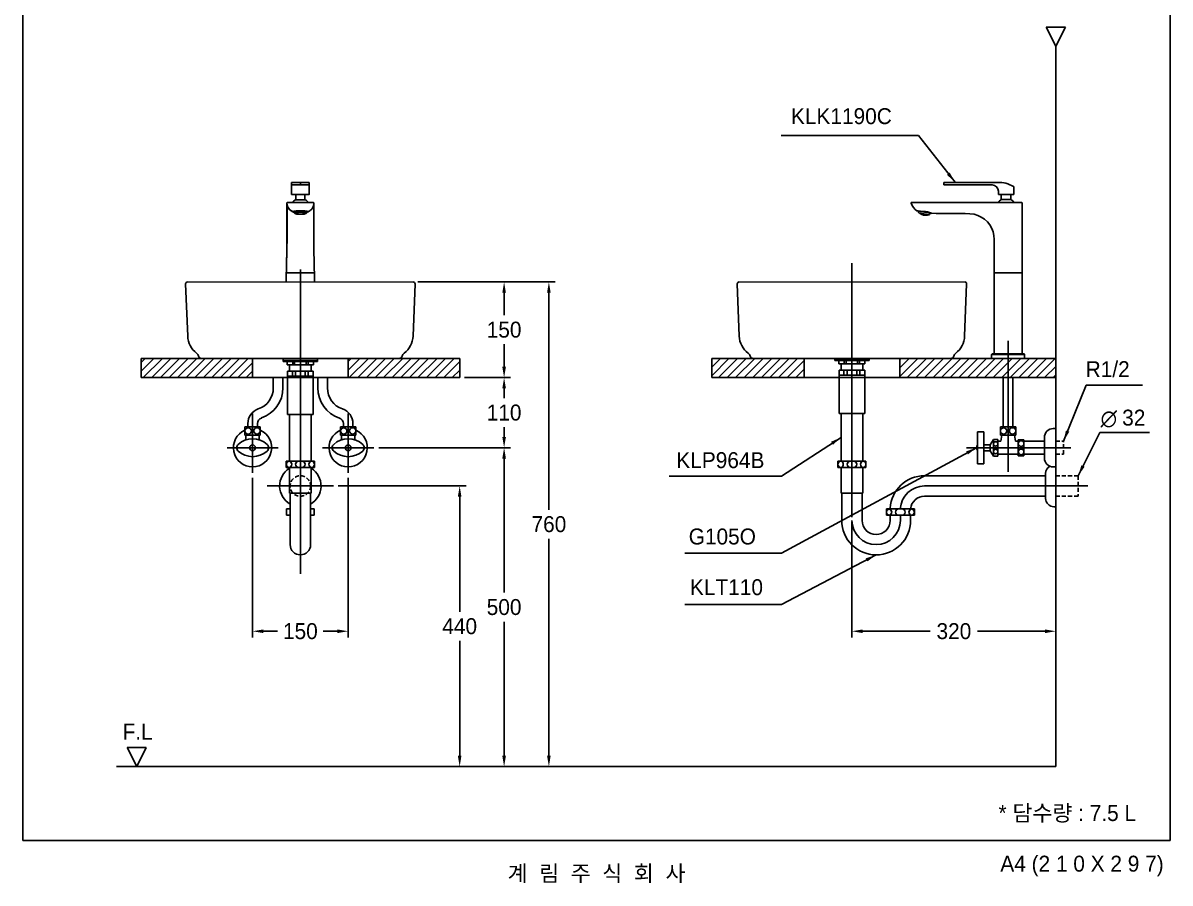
# Model space of a CAD drawing. Header units: millimetres. Extents: x 0 to 1800, y -67 to 2530.
# Drawn here: x 0 to 1800, y -67 to 1282 of the extents above; entities that cross this region are included whole.
import ezdxf
from ezdxf.enums import TextEntityAlignment as Align
from ezdxf.lldxf.tags import DXFTag

# ---------------------------------------------------------------- set-up
doc = ezdxf.new("R2010")
doc.units = ezdxf.units.MM
doc.linetypes.add('DASHED2', pattern=[9.525, 6.35, -3.175])
doc.layers.add('61', color=7, linetype='Continuous', true_color=0xffffff)
for name, color, linetype in [('TEXT', 7, 'Continuous'), ('내부선 및 부속', 4, 'Continuous'), ('도각라인', 7, 'Continuous'), ('외형선', 3, 'Continuous'), ('점선', 6, 'DASHED2'), ('중심선', 1, 'DASHED'), ('치수선', 7, 'Continuous')]:
    doc.layers.add(name, color=color, linetype=linetype)
doc.styles.add('140911', font='HBATANG.TTF', dxfattribs={"height": 23})
doc.styles.add('____', font='')
doc.styles.add('타이틀', font='H2GTRM.TTF', dxfattribs={"height": 25})
doc.styles.get('____').set_extended_font_data('굴림')
tags = doc.linetypes.add('DASHDOT', pattern=[70, 31, -13, 13, -13]).pattern_tags.tags
tags[10:11] = [DXFTag(74, 4), DXFTag(75, 0), DXFTag(340, '0'), DXFTag(46, 0.0), DXFTag(50, 0.0), DXFTag(44, 0.0), DXFTag(45, 0.0)]
tags[8:9] = [DXFTag(74, 4), DXFTag(75, 0), DXFTag(340, '0'), DXFTag(46, 0.0), DXFTag(50, 0.0), DXFTag(44, 0.0), DXFTag(45, 0.0)]
tags[6:7] = [DXFTag(74, 4), DXFTag(75, 0), DXFTag(340, '0'), DXFTag(46, 0.0), DXFTag(50, 0.0), DXFTag(44, 0.0), DXFTag(45, 0.0)]
tags[4:5] = [DXFTag(74, 4), DXFTag(75, 0), DXFTag(340, '0'), DXFTag(46, 0.0), DXFTag(50, 0.0), DXFTag(44, 0.0), DXFTag(45, 0.0)]
tags = doc.linetypes.add('DASHED', pattern=[25.72, 12.86, -12.86]).pattern_tags.tags
tags[6:7] = [DXFTag(74, 4), DXFTag(75, 0), DXFTag(340, '0'), DXFTag(46, 0.0), DXFTag(50, 0.0), DXFTag(44, 0.0), DXFTag(45, 0.0)]
tags[4:5] = [DXFTag(74, 4), DXFTag(75, 0), DXFTag(340, '0'), DXFTag(46, 0.0), DXFTag(50, 0.0), DXFTag(44, 0.0), DXFTag(45, 0.0)]
doc.dimstyles.new('MSADIM', dxfattribs={"dimtxt": 33, "dimasz": 17, "dimexe": 10, "dimexo": 7.5, "dimgap": 10, "dimtad": 0, "dimtih": 1, "dimtoh": 1, "dimdec": 0, "dimzin": 1, "dimdsep": 46, "dimtxsty": '____', "dimcen": 11.25, "dimadec": 0, "dimazin": 0, "dimtfac": 1, "dimtdec": 0, "dimtix": 1, "dimtmove": 0, "dimatfit": 3, "dimfxl": 1, "dimtolj": 1, "dimtzin": 1, "dimarcsym": 0})

# ---------------------------------------------------------------- blocks, each defined once
blk = doc.blocks.new('*D1')
at = {"layer": '치수선', "color": 0, "linetype": 'Continuous', "lineweight": -2, "transparency": 16777216}
for p, q in [((619.8, 875.8), (765, 875.8)), ((755, 858.8), (755, 823.7)), ((755, 742.8), (755, 778)), ((692.8, 725.8), (765, 725.8))]:
    blk.add_line(p, q, dxfattribs=at)
at = {"layer": '치수선', "color": 0, "linetype": 'Continuous', "transparency": 16777216}
for points in [[(752.2, 858.8), (757.9, 858.8), (755, 875.8)], [(752.2, 742.8), (757.9, 742.8), (755, 725.8)]]:
    blk.add_solid(points, dxfattribs=at)
at = {"layer": '치수선', "color": 0, "linetype": 'Continuous', "transparency": 16777216, "insert": (755, 800.8), "char_height": 25, "attachment_point": 5, "style": '____'}
blk.add_mtext('\\A1;150', dxfattribs=at)
blk = doc.blocks.new('*D2')
at = {"layer": '치수선', "color": 0, "linetype": 'Continuous', "lineweight": -2, "transparency": 16777216}
for p, q in [((692.8, 725.8), (765, 725.8)), ((755, 708.8), (755, 693.7)), ((755, 632.8), (755, 648)), ((558.2, 615.8), (765, 615.8))]:
    blk.add_line(p, q, dxfattribs=at)
at = {"layer": '치수선', "color": 0, "linetype": 'Continuous', "transparency": 16777216}
for points in [[(752.2, 708.8), (757.9, 708.8), (755, 725.8)], [(752.2, 632.8), (757.9, 632.8), (755, 615.8)]]:
    blk.add_solid(points, dxfattribs=at)
at = {"layer": '치수선', "color": 0, "linetype": 'Continuous', "transparency": 16777216, "insert": (755, 670.8), "char_height": 25, "attachment_point": 5, "style": '____'}
blk.add_mtext('\\A1;110', dxfattribs=at)
blk = doc.blocks.new('*D3')
at = {"layer": '치수선', "color": 0, "linetype": 'Continuous', "lineweight": -2, "transparency": 16777216}
for p, q in [((558.2, 615.8), (765, 615.8)), ((755, 598.8), (755, 388.6)), ((755, 132.8), (755, 343)), ((749.8, 115.8), (765, 115.8))]:
    blk.add_line(p, q, dxfattribs=at)
at = {"layer": '치수선', "color": 0, "linetype": 'Continuous', "transparency": 16777216}
for points in [[(752.2, 598.8), (757.9, 598.8), (755, 615.8)], [(752.2, 132.8), (757.9, 132.8), (755, 115.8)]]:
    blk.add_solid(points, dxfattribs=at)
at = {"layer": '치수선', "color": 0, "linetype": 'Continuous', "transparency": 16777216, "insert": (755, 365.8), "char_height": 25, "attachment_point": 5, "style": '____'}
blk.add_mtext('\\A1;500', dxfattribs=at)
blk = doc.blocks.new('*D4')
at = {"layer": '치수선', "color": 0, "linetype": 'Continuous', "lineweight": -2, "transparency": 16777216}
for p, q in [((494.8, 555.8), (695.3, 555.8)), ((685.3, 538.8), (685.3, 358.6)), ((685.3, 132.8), (685.3, 313)), ((684.5, 115.8), (695.3, 115.8))]:
    blk.add_line(p, q, dxfattribs=at)
at = {"layer": '치수선', "color": 0, "linetype": 'Continuous', "transparency": 16777216}
for points in [[(682.4, 538.8), (688.1, 538.8), (685.3, 555.8)], [(682.4, 132.8), (688.1, 132.8), (685.3, 115.8)]]:
    blk.add_solid(points, dxfattribs=at)
at = {"layer": '치수선', "color": 0, "linetype": 'Continuous', "transparency": 16777216, "insert": (685.3, 335.8), "char_height": 25, "attachment_point": 5, "style": '____'}
blk.add_mtext('\\A1;440', dxfattribs=at)
blk = doc.blocks.new('*D5')
at = {"layer": '치수선', "color": 0, "linetype": 'Continuous', "lineweight": -2, "transparency": 16777216}
for p, q in [((619.8, 875.8), (835.3, 875.8)), ((825.3, 858.8), (825.3, 518.6)), ((825.3, 132.8), (825.3, 473)), ((821.3, 115.8), (835.3, 115.8))]:
    blk.add_line(p, q, dxfattribs=at)
at = {"layer": '치수선', "color": 0, "linetype": 'Continuous', "transparency": 16777216}
for points in [[(822.4, 858.8), (828.1, 858.8), (825.3, 875.8)], [(822.4, 132.8), (828.1, 132.8), (825.3, 115.8)]]:
    blk.add_solid(points, dxfattribs=at)
at = {"layer": '치수선', "color": 0, "linetype": 'Continuous', "transparency": 16777216, "insert": (825.3, 495.8), "char_height": 25, "attachment_point": 5, "style": '____'}
blk.add_mtext('\\A1;760', dxfattribs=at)
blk = doc.blocks.new('*D6')
at = {"layer": '치수선', "color": 0, "linetype": 'Continuous', "lineweight": -2, "transparency": 16777216}
for p, q in [((360.3, 568.8), (360.3, 318)), ((510.3, 568.8), (510.3, 318)), ((377.3, 328), (399.4, 328)), ((493.3, 328), (471.3, 328))]:
    blk.add_line(p, q, dxfattribs=at)
at = {"layer": '치수선', "color": 0, "linetype": 'Continuous', "transparency": 16777216}
for points in [[(377.3, 330.8), (377.3, 325.1), (360.3, 328)], [(493.3, 330.8), (493.3, 325.1), (510.3, 328)]]:
    blk.add_solid(points, dxfattribs=at)
at = {"layer": '치수선', "color": 0, "linetype": 'Continuous', "transparency": 16777216, "insert": (435.3, 328), "char_height": 25, "attachment_point": 5, "style": '____'}
blk.add_mtext('\\A1;150', dxfattribs=at)
blk = doc.blocks.new('*D7')
at = {"layer": '치수선', "color": 0, "linetype": 'Continuous', "lineweight": -2, "transparency": 16777216}
for p, q in [((1300.8, 499.3), (1300.8, 318)), ((1317.8, 328), (1423.5, 328)), ((1603.8, 328), (1498.1, 328)), ((1620.8, 328.4), (1620.8, 318))]:
    blk.add_line(p, q, dxfattribs=at)
at = {"layer": '치수선', "color": 0, "linetype": 'Continuous', "transparency": 16777216}
for points in [[(1317.8, 330.8), (1317.8, 325.1), (1300.8, 328)], [(1603.8, 330.8), (1603.8, 325.1), (1620.8, 328)]]:
    blk.add_solid(points, dxfattribs=at)
at = {"layer": '치수선', "color": 0, "linetype": 'Continuous', "transparency": 16777216, "insert": (1460.8, 328), "char_height": 25, "attachment_point": 5, "style": '____'}
blk.add_mtext('\\A1;320', dxfattribs=at)

msp = doc.modelspace()

# ---------------------------------------------------------------- hatches: boundary and pattern name
at = {"layer": '점선'}
h = msp.add_hatch(dxfattribs=at)
h.set_pattern_fill('ANSI31', color=256, scale=3)
h.set_pattern_definition([(45, (-1652.138, 9661.177), (-6.735192, 6.735192), [])])
h.paths.add_polyline_path([(360.3, 755.8), (185.3, 755.8), (185.3, 725.8), (360.3, 725.8)])
h.paths.add_polyline_path([(685.3, 755.8), (510.3, 755.8), (510.3, 725.8), (685.3, 725.8)])
h.paths.add_polyline_path([(1225.8, 755.8), (1080.8, 755.8), (1080.8, 725.8), (1225.8, 725.8)])
h.paths.add_polyline_path([(1620.8, 755.8), (1375.8, 755.8), (1375.8, 725.8), (1620.8, 725.8)])

# ---------------------------------------------------------------- linework, layer by layer
at = {"layer": '61', "linetype": 'Continuous', "lineweight": 18}
for p in [(435.3, 755.8), (1300.8, 755.8)]:
    msp.add_point(p, dxfattribs=at)
at = {"layer": '내부선 및 부속', "linetype": 'Continuous'}
for p, q in [((421.3, 1029), (421.3, 1031)), ((421.3, 1013.5), (421.3, 1026)), ((422.3, 1032), (448.3, 1032)), ((448.3, 1028), (422.3, 1028)), ((435.3, 1031), (435.3, 1029)), ((449.3, 1031), (449.3, 1029)), ((449.3, 1026), (449.3, 1013.5)), ((1444.8, 1031), (1444.8, 1029)), ((1532.8, 1032), (1445.8, 1032)), ((1445.8, 1028), (1520.8, 1028)), ((1554.2, 1025.7), (1545.3, 1029.4)), ((448.8, 1013), (421.8, 1013)), ((428.2, 1012.5), (428.2, 1004.8)), ((442.4, 1004.8), (442.4, 1012.5)), ((1530.8, 1018), (1530.8, 1013.5)), ((1554.3, 1013), (1531.3, 1013)), ((1535.2, 1012.8), (1535.2, 1005.3)), ((1550.4, 1012.8), (1550.4, 1010.6)), ((1550.4, 1010.6), (1550.4, 1010.5)), ((1554.8, 1013.5), (1554.8, 1024.7)), ((414.3, 998.2), (414.3, 999.8)), ((414.8, 1000.3), (455.8, 1000.3)), ((456.3, 998.2), (456.3, 999.8)), ((1393.8, 999.3), (1393.8, 999.8)), ((1393.8, 999.8), (1393.8, 999.3)), ((1567.3, 1000.3), (1394.3, 1000.3)), ((1523.8, 1000.6), (1561.9, 1000.6)), ((1550.2, 1005.1), (1535.4, 1005.1)), ((1550.2, 1005.1), (1535.4, 1005.1)), ((1535.7, 1005.1), (1535.7, 1005.1)), ((1549.9, 1005.1), (1549.9, 1005.1)), ((1550.4, 1007.4), (1550.4, 1005.3)), ((1550.4, 1007.4), (1550.4, 1007.4)), ((1567.8, 999.8), (1567.8, 999.8)), ((1567.8, 999.8), (1567.8, 936.7)), ((426.3, 986.8), (426.3, 984.2)), ((444.8, 984.2), (444.8, 986.8)), ((1405.2, 985.6), (1405.4, 986.8)), ((1405.8, 984.3), (1405.3, 985.2)), ((1405.9, 984.2), (1421.6, 980.9)), ((1406.8, 984), (1406.8, 984)), ((1407, 983.8), (1407, 983.8)), ((1408, 983), (1408, 983)), ((1408, 983), (1408, 983)), ((1409.5, 986.5), (1425.6, 983)), ((1419.2, 980.6), (1419.2, 980.6)), ((1419.2, 980.6), (1419.2, 980.6)), ((1420.5, 981), (1420.5, 981)), ((1420.7, 981.1), (1420.7, 981)), ((1422.6, 981.5), (1421.7, 980.9)), ((1422.8, 981.8), (1423.1, 983.1)), ((1425.8, 983.4), (1425.5, 983.4)), ((1425.5, 983.4), (1425.5, 983.4)), ((1425.5, 983.2), (1425.7, 983.1)), ((1425.6, 983), (1425.7, 983.1)), ((1425.7, 983.1), (1425.7, 983.1)), ((1426, 983.4), (1432.8, 983.2)), ((1432.8, 983.2), (1457.8, 983.2)), ((1457.8, 983.2), (1471.2, 983)), ((1523.8, 890.3), (1523.8, 942.2)), ((1523.8, 936.3), (1523.8, 936.3)), ((1567.8, 936.7), (1567.8, 936.3)), ((1567.8, 936.3), (1567.8, 936.3)), ((1567.8, 936.3), (1567.8, 890.3)), ((413.3, 890.3), (413.3, 875.8)), ((413.3, 890.3), (457.3, 890.3)), ((457.3, 875.8), (457.3, 890.3)), ((1523.8, 890.3), (1567.8, 890.3)), ((1523.8, 762.8), (1523.8, 890.3)), ((1567.8, 762.8), (1567.8, 890.3)), ((1519.8, 761.8), (1571.8, 761.8)), ((1519.8, 761.8), (1519.8, 755.8)), ((1570.8, 762.8), (1520.8, 762.8)), ((1571.8, 761.8), (1571.8, 755.8)), ((408.3, 755.8), (408.3, 750.8)), ((408.3, 752.8), (462.3, 752.8)), ((408.3, 750.8), (462.3, 750.8)), ((414.8, 750.8), (414.8, 745.8)), ((414.8, 745.8), (455.8, 745.8)), ((418.3, 735.8), (418.3, 745.8)), ((423.3, 750.8), (423.3, 745.8)), ((426.3, 750.8), (426.3, 745.8)), ((444.3, 750.8), (444.3, 745.8)), ((447.3, 750.8), (447.3, 745.8)), ((452.3, 735.8), (452.3, 745.8)), ((455.8, 750.8), (455.8, 745.8)), ((462.3, 755.8), (462.3, 750.8)), ((1273.8, 755.8), (1273.8, 752.5)), ((1273.8, 754.5), (1327.8, 754.5)), ((1273.8, 752.5), (1327.8, 752.5)), ((1280.3, 752.5), (1280.3, 747.5)), ((1280.3, 747.5), (1321.3, 747.5)), ((1283.8, 737.5), (1283.8, 747.5)), ((1288.8, 752.5), (1288.8, 747.5)), ((1291.8, 752.5), (1291.8, 747.5)), ((1309.8, 752.5), (1309.8, 747.5)), ((1312.8, 752.5), (1312.8, 747.5)), ((1317.8, 737.5), (1317.8, 747.5)), ((1321.3, 752.5), (1321.3, 747.5)), ((1327.8, 755.8), (1327.8, 752.5)), ((1571.8, 755.8), (1519.8, 755.8)), ((392.9, 709.6), (392.9, 725.8)), ((407.9, 709.6), (407.9, 725.8)), ((415.3, 735.8), (415.3, 667.8)), ((415.3, 735.8), (455.3, 735.8)), ((415.3, 727.8), (455.3, 727.8)), ((418.3, 727.8), (452.3, 727.8)), ((422.8, 735.8), (422.8, 727.8)), ((427.8, 735.8), (427.8, 727.8)), ((442.8, 735.8), (442.8, 727.8)), ((447.8, 735.8), (447.8, 727.8)), ((455.3, 735.8), (455.3, 671.1)), ((462.8, 709.6), (462.8, 725.8)), ((477.8, 709.6), (477.8, 725.8)), ((1280.8, 737.5), (1280.8, 669.5)), ((1280.8, 737.5), (1320.8, 737.5)), ((1280.8, 729.5), (1320.8, 729.5)), ((1283.8, 729.5), (1317.8, 729.5)), ((1288.3, 737.5), (1288.3, 729.5)), ((1293.3, 737.5), (1293.3, 729.5)), ((1308.3, 737.5), (1308.3, 729.5)), ((1313.3, 737.5), (1313.3, 729.5)), ((1320.8, 737.5), (1320.8, 669.5)), ((1538.3, 648.6), (1538.3, 725.8)), ((1553.3, 648.6), (1553.3, 725.8)), ((415.3, 667.8), (455.3, 667.8)), ((418.3, 594.8), (418.3, 667.8)), ((452.3, 594.8), (452.3, 667.8)), ((455.3, 671.1), (455.3, 667.8)), ((1280.8, 669.5), (1320.8, 669.5)), ((1283.8, 594.8), (1283.8, 669.5)), ((1317.8, 594.8), (1317.8, 669.5)), ((348.3, 648.6), (348.3, 635.6)), ((372.3, 648.6), (348.3, 648.6)), ((352.8, 653.6), (352.8, 648.6)), ((367.8, 653.6), (367.8, 648.6)), ((372.3, 648.6), (372.3, 635.6)), ((498.3, 648.6), (498.3, 635.6)), ((522.3, 648.6), (498.3, 648.6)), ((502.8, 653.7), (502.8, 648.6)), ((517.8, 653.6), (517.8, 648.6)), ((522.3, 648.6), (522.3, 635.6)), ((1533.8, 648.6), (1557.8, 648.6)), ((1533.8, 635.6), (1533.8, 648.6)), ((1557.8, 635.6), (1557.8, 648.6)), ((372.3, 635.6), (348.3, 635.6)), ((349.8, 635.6), (349.8, 628.1)), ((370.8, 635.6), (370.8, 628.1)), ((522.3, 635.6), (498.3, 635.6)), ((499.8, 635.6), (499.8, 628.1)), ((520.8, 635.6), (520.8, 628.1)), ((1497.8, 640.8), (1497.8, 590.8)), ((1497.8, 640.8), (1507.8, 640.8)), ((1507.8, 640.8), (1507.8, 590.8)), ((1533.8, 635.6), (1557.8, 635.6)), ((1534.3, 626.1), (1535.8, 635.6)), ((1555.8, 635.6), (1557.3, 626.1)), ((1602.8, 631.8), (1602.8, 599.8)), ((1616.8, 645.8), (1620.8, 645.8)), ((1507.8, 620.6), (1517.8, 620.6)), ((1522.8, 628.8), (1517.8, 620.6)), ((1517.8, 620.6), (1517.8, 611.1)), ((1522.8, 628.8), (1529.8, 628.8)), ((1522.8, 628.8), (1522.8, 602.8)), ((1529.8, 628.8), (1529.8, 602.8)), ((1529.8, 626.1), (1534.3, 626.1)), ((1557.3, 626.1), (1561.8, 626.1)), ((1561.8, 628.3), (1561.8, 603.3)), ((1561.8, 628.3), (1570.8, 628.3)), ((1570.8, 628.3), (1570.8, 603.3)), ((1570.8, 626.1), (1602.8, 626.1)), ((413.3, 594.8), (457.3, 594.8)), ((413.3, 594.8), (413.3, 584.8)), ((457.3, 594.8), (457.3, 584.8)), ((1278.8, 594.8), (1322.8, 594.8)), ((1278.8, 594.8), (1278.8, 584.8)), ((1322.8, 594.8), (1322.8, 584.8)), ((1507.8, 611.1), (1517.8, 611.1)), ((1517.8, 611.1), (1522.8, 602.8)), ((1522.8, 602.8), (1529.8, 602.8)), ((1529.8, 605.6), (1561.8, 605.6)), ((1561.8, 603.3), (1570.8, 603.3)), ((1570.8, 605.6), (1602.8, 605.6)), ((413.3, 584.8), (457.3, 584.8)), ((418.3, 584.8), (418.3, 544.8)), ((452.3, 584.8), (452.3, 544.8)), ((1278.8, 584.8), (1322.8, 584.8)), ((1283.8, 584.8), (1283.8, 544.8)), ((1317.8, 584.8), (1317.8, 544.8)), ((1497.8, 590.8), (1507.8, 590.8)), ((1616.8, 585.8), (1620.8, 585.8)), ((1414.7, 571.8), (1604.8, 571.8)), ((1604.8, 575.3), (1604.8, 539.8)), ((418.3, 544.8), (452.3, 544.8)), ((419.3, 544.8), (419.3, 463.8)), ((451.3, 544.8), (451.3, 463.8)), ((1283.8, 544.8), (1317.8, 544.8)), ((1284.8, 544.8), (1284.8, 501.8)), ((1316.8, 544.8), (1316.8, 501.8)), ((1414.7, 539.8), (1604.8, 539.8)), ((1604.8, 539.8), (1604.8, 536.3)), ((1617.8, 523.3), (1620.8, 523.3)), ((413.6, 519.8), (413.6, 509.8)), ((419.3, 519.8), (413.6, 519.8)), ((419.3, 509.8), (413.6, 509.8)), ((457.1, 519.8), (451.3, 519.8)), ((457.1, 509.8), (451.3, 509.8)), ((457.1, 519.8), (457.1, 509.8)), ((1354.8, 519.8), (1398.8, 519.8)), ((1354.8, 519.8), (1354.8, 509.8)), ((1354.8, 509.8), (1398.8, 509.8)), ((1360.8, 519.8), (1360.8, 520.9)), ((1360.8, 509.8), (1360.8, 501.8)), ((1392.8, 509.8), (1392.8, 501.8)), ((1398.8, 519.8), (1398.8, 509.8))]:
    msp.add_line(p, q, dxfattribs=at)
for points in [[(1393.8, 999.3), (1395.2, 995.8), (1397.4, 992.4), (1400.2, 989.4), (1402.7, 987.4)], [(1425.5, 983.4), (1425.5, 983.4), (1425.5, 983.3), (1425.5, 983.3), (1425.5, 983.2), (1425.5, 983.2), (1425.5, 983.2)], [(1471.2, 983), (1478.7, 982.9), (1485.8, 982.7), (1492.4, 981.9), (1498.3, 980.2), (1503.8, 977.6), (1508.9, 974.2), (1513.4, 970), (1517.3, 965.1), (1520.2, 959.8), (1522.3, 954.3), (1523.5, 948.5), (1523.8, 942.2)]]:
    msp.add_lwpolyline(points, dxfattribs=at)
at = {"layer": '내부선 및 부속', "linetype": 'Continuous', "flags": 128}
for points in [[(496.5, 662.4, -0.320852), (462.8, 709.6, -0.320852)], [(501.4, 676.6, -0.320852), (477.8, 709.6, -0.320852)], [(501.4, 676.6, -0.321489), (517.8, 653.6)], [(496.5, 662.4, -0.319822), (502.8, 653.7)], [(337.6, 610.6, -0.44), (337.6, 621)], [(337.6, 621, -0.388889), (383.1, 621)], [(383.1, 621, -0.44), (383.1, 610.6)], [(487.6, 610.6, -0.44), (487.6, 621)], [(487.6, 621, -0.388889), (533.1, 621)], [(533.1, 621, -0.44), (533.1, 610.6)], [(383.1, 610.6, -0.388889), (337.6, 610.6)], [(417.6, 584.9, -0.859727), (417.6, 594.7)], [(417.6, 594.7, -0.859727), (417.6, 584.9)], [(533.1, 610.6, -0.388889), (487.6, 610.6)], [(1283.1, 584.9, -0.859727), (1283.1, 594.7)], [(1283.1, 594.7, -0.859727), (1283.1, 584.9)], [(1616.8, 585.8, -0.414214), (1602.8, 599.8)], [(1359.1, 509.9, -0.859727), (1359.1, 519.7)], [(1359.1, 519.7, -0.859727), (1359.1, 509.9)]]:
    msp.add_lwpolyline(points, format="xyb", dxfattribs=at)
at = {"layer": '내부선 및 부속', "linetype": 'Continuous'}
for centre, radius in [((353.4, 642), 5), ((367.3, 642.2), 5), ((503.4, 642), 5), ((517.3, 642.2), 5), ((1538.8, 642), 5), ((1552.8, 642.2), 5), ((360.3, 615.8), 4.5), ((510.3, 615.8), 4.5), ((1526.3, 621.8), 3.5), ((1526.3, 609.8), 3.5), ((1566.3, 622.3), 4.5), ((1566.3, 609.3), 4.5)]:
    msp.add_circle(centre, radius, dxfattribs=at)
for centre, radius, start, end in [((422.3, 1031), 1, 90, 180), ((422.3, 1029), 1, 180, 270), ((448.3, 1031), 1, 0, 90), ((448.3, 1029), 1, 270, 0), ((1445.8, 1031), 1, 90, 180), ((1445.8, 1029), 1, 180, 270), ((1520.8, 1018), 10, 0, 90), ((1532.8, 1000), 32, 67, 90), ((421.8, 1013.5), 0.5, 180, 270), ((427.7, 1012.5), 0.5, 0, 90), ((442.9, 1012.5), 0.5, 90, 180), ((448.8, 1013.5), 0.5, 270, 0), ((1531.3, 1013.5), 0.5, 180, 270), ((1535, 1012.8), 0.2, 0, 90), ((1550.6, 1012.8), 0.2, 90, 180), ((1558.4, 1008.9), 8.12, 168.4825, 169.6565), ((1553.8, 1024.7), 1, 0, 67), ((1554.3, 1013.5), 0.5, 270, 0), ((414.8, 999.8), 0.5, 90, 180), ((435.3, 990.3), 16.2, 116.7839, 142.0176), ((435.3, 990.3), 16.2, 37.9825, 62.9451), ((455.8, 999.8), 0.5, 0, 90), ((1394.3, 999.8), 0.5, 90, 180), ((1394.3, 999.8), 0.5, 90, 180), ((1523.8, 1000.3), 0.3, 90, 180), ((1542.8, 990.3), 16.5, 116.6898, 141.2949), ((1535.4, 1005.3), 0.2, 180, 270), ((1535.4, 1005), 0.1, 90, 116.4942), ((1550.2, 1005.3), 0.2, 270, 0), ((1550.2, 1005), 0.1, 63.113, 90), ((1542.8, 990.3), 16.5, 38.7114, 63.3152), ((1558.4, 1009.1), 8.12, 190.4093, 191.5167), ((1561.9, 1000.3), 0.3, 0, 90), ((1567.3, 999.8), 0.5, 0, 90), ((1405.7, 985.5), 0.5, 168, 213), ((1405, 986.9), 0.5, 348, 5.1219), ((1405.9, 984.3), 0.05, 213, 258), ((1415.2, 992.2), 11.8, 223.9986, 224.3837), ((1416.2, 994.3), 14, 227.4911, 228.4579), ((1413.5, 992.1), 10.6, 231.6871, 234.5716), ((1413.5, 992.1), 10.5, 234.5733, 235.2556), ((1415.4, 992), 11.6, 227.2376, 227.7384), ((1415.4, 991.9), 11.5, 227.3159, 230.1389), ((1415.3, 991.9), 11.5, 227.7325, 230.5797), ((1416.2, 994.3), 14, 233.9264, 282.0736), ((1416.1, 991.7), 11.5, 285.4238, 288.2636), ((1416.1, 991.8), 11.6, 288.2616, 288.7624), ((1417.9, 991.1), 10.5, 280.7444, 281.4267), ((1417.8, 991.3), 10.6, 281.4322, 284.3091), ((1416.2, 994.3), 14, 287.5421, 288.5089), ((1416.4, 992), 11.8, 291.6163, 292.0014), ((1421.6, 980.9), 0.05, 258, 303), ((1422.3, 981.9), 0.5, 303, 348), ((1423.5, 983), 0.5, 86.7303, 168), ((1520.8, 761.8), 1, 90, 180), ((1570.8, 761.8), 1, 0, 90), ((358.1, 709.6), 34.8, 288.8443, 0), ((358.1, 709.6), 49.8, 288.8443, 0), ((377.2, 653.6), 24.3, 108.8443, 180), ((377.2, 653.6), 9.31, 108.8443, 180), ((360.3, 615.8), 30, 113.5782, 66.4218), ((510.3, 615.8), 30, 113.5782, 66.4218), ((1616.8, 631.8), 14, 90, 180), ((1504.2, 615.8), 7.84, 144.9654, 215.0346), ((432.8, 589.8), 5, 90, 270), ((437.8, 589.8), 5, 270, 90), ((453.8, 589.8), 5, 98.6269, 261.3731), ((452.3, 589.8), 5, 278.6269, 81.3731), ((1298.3, 589.8), 5, 90, 270), ((1303.3, 589.8), 5, 270, 90), ((1319.3, 589.8), 5, 98.6269, 261.3731), ((1317.8, 589.8), 5, 278.6269, 81.3731), ((435.3, 555.8), 32.5, 121.5389, 240.5076), ((435.3, 555.8), 32.5, 299.4924, 58.4611), ((1617.8, 575.3), 13, 118.0816, 180), ((1414.7, 517.8), 54, 90.0006, 176.6714), ((1414.7, 517.8), 22, 90.0009, 174.7841), ((1617.8, 536.3), 13, 180, 270), ((1374.3, 514.8), 5, 90, 270), ((1379.3, 514.8), 5, 270, 90), ((1395.3, 514.8), 5, 98.6269, 261.3731), ((1393.8, 514.8), 5, 278.6269, 81.3731), ((1338.8, 501.8), 54, 180, 0), ((1338.8, 501.8), 22, 180, 0), ((435.3, 463.8), 16, 180, 0)]:
    msp.add_arc(centre, radius, start, end, dxfattribs=at)
for centre, major_axis, ratio, start_param, end_param in [((428, 1004.7), (-0.0112, -0.0994), 1, 2.796596, 3.248356), ((442.7, 1004.7), (0.0502, 0.0865), 1, 0.526312, 0.981782), ((435.3, 986), (12, 0), 0.207912, 3.060991, 3.141593), ((435.5, 983.7), (8.75, 0), 0.207912, 2.789931, 3.777569), ((435.5, 983.7), (8.75, 0), 0.207912, 0.366192, 2.789931), ((435.5, 984), (-8.25, 0), 0.207912, 0.075889, 3.065704), ((435.5, 983.7), (8.75, 0), 0.207912, 3.777569, 4.712389), ((435.5, 983.7), (8.75, 0), 0.207912, 4.712389, 5.631403), ((435.5, 983.7), (8.75, 0), 0.207912, 5.631403, 6.283185), ((435.5, 983.7), (8.75, 0), 0.207912, 0, 0.366192), ((435.5, 984.2), (-9.25, 0), 0.207912, 3.141593, 3.154552)]:
    msp.add_ellipse(centre, major_axis=major_axis, ratio=ratio, start_param=start_param, end_param=end_param, dxfattribs=at)
msp.add_ellipse((435.5, 983.7), major_axis=(-8.25, 0), ratio=0.207912, dxfattribs=at)
for points, degree, knots in [([(421.3, 1028.4), (421.3, 1028.4), (421.3, 1028.4), (421.3, 1028.5), (421.3, 1028.5), (421.3, 1028.5), (421.3, 1028.6), (421.3, 1028.7), (421.3, 1028.7), (421.3, 1028.7)], 2, [0, 0, 0, 0.156709, 0.313418, 0.313418, 0.626836, 0.626836, 0.940255, 0.940255, 1, 1, 1]), ([(449.3, 1028.7), (449.3, 1028.7), (449.3, 1028.7), (449.3, 1028.6), (449.3, 1028.5), (449.3, 1028.5), (449.3, 1028.5), (449.3, 1028.4), (449.3, 1028.4), (449.3, 1028.4)], 2, [0, 0, 0, 0.052319, 0.052319, 0.368213, 0.368213, 0.684106, 0.684106, 0.842053, 1, 1, 1]), ([(1550.4, 1007.6), (1550.3, 1008.1), (1550.2, 1009), (1550.3, 1009.9), (1550.4, 1010.4)], 3, [0, 0, 0, 0, 0.498064, 1, 1, 1, 1]), ([(414.3, 999.3), (414.3, 999.3), (414.3, 999.2), (414.3, 999.2), (414.3, 999.1), (414.3, 999), (414.3, 998.9), (414.3, 998.9), (414.3, 998.8), (414.3, 998.8), (414.3, 998.7), (414.3, 998.7), (414.3, 998.7), (414.3, 998.6), (414.3, 998.6), (414.3, 998.5), (414.3, 998.5), (414.3, 998.4), (414.3, 998.4), (414.3, 998.4)], 3, [0, 0, 0, 0, 0.075981, 0.150896, 0.228818, 0.312268, 0.402491, 0.499979, 0.535136, 0.572314, 0.611538, 0.652826, 0.696189, 0.741633, 0.789157, 0.838761, 0.89044, 0.944188, 1, 1, 1, 1]), ([(423.6, 986.1), (422.8, 986.5), (421.8, 987), (420.5, 987.8), (419.5, 988.4), (417.9, 989.8), (415.9, 992.2), (414.7, 995.3), (414.4, 997.3), (414.3, 998.2)], 3, [0, 0, 0, 0, 0.156431, 0.213477, 0.270524, 0.384617, 0.612803, 0.840989, 1, 1, 1, 1]), ([(414.3, 998), (414.3, 997.9), (414.3, 997.8), (414.3, 997.6), (414.3, 997.4), (414.3, 997.4), (414.3, 997.3), (414.3, 997.2), (414.3, 997.1), (414.3, 996.8), (414.3, 996.1), (414.3, 995.3), (414.3, 994.7), (414.3, 994.6), (414.3, 994.4), (414.3, 994.3), (414.3, 994.2), (414.3, 993.9), (414.3, 993.6), (414.3, 992.8), (414.3, 992.2), (414.3, 991), (414.3, 989.7), (414.3, 988.2), (414.3, 986.7), (414.3, 985.9), (414.3, 984.8), (414.3, 984.6), (414.3, 984.3), (414.3, 984.2), (414.3, 983.9), (414.3, 983.4), (414.3, 982.8), (414.3, 981.5), (414.3, 980.5), (414.3, 978.6), (414.3, 977.6), (414.3, 975.5), (414.3, 974.5), (414.3, 972.3), (414.3, 971.2), (414.3, 969.9), (414.3, 969.8), (414.3, 969.5), (414.3, 969.1), (414.3, 968.6), (414.3, 967.8), (414.3, 967.2), (414.3, 965.4), (414.3, 964.2), (414.3, 961.8), (414.3, 960.6), (414.3, 958.8), (414.3, 958.2), (414.3, 956.9), (414.3, 956.3), (414.3, 955.3), (414.3, 955), (414.3, 954.4), (414.3, 954.1), (414.3, 953.4), (414.3, 953.1), (414.3, 952.6), (414.3, 952.5), (414.3, 952.2), (414.3, 952), (414.3, 950.5), (414.3, 949.2), (414.3, 947.3), (414.3, 946.7), (414.3, 945.7), (414.3, 945.4), (414.3, 944.9), (414.3, 944.7), (414.3, 944.4), (414.3, 944.2), (414.3, 943.8), (414.3, 943.4), (414.3, 942.9), (414.3, 942.8), (414.3, 942.5), (414.3, 941.6), (414.3, 940.8), (414.3, 938.9), (414.3, 937.6), (414.3, 936.3)], 3, [0, 0, 0, 0, 0.021004, 0.043254, 0.043254, 0.048816, 0.048816, 0.054379, 0.065504, 0.065504, 0.110004, 0.154503, 0.154503, 0.165628, 0.171191, 0.171191, 0.176753, 0.176753, 0.199003, 0.199003, 0.243503, 0.243503, 0.288003, 0.332503, 0.332503, 0.377002, 0.377002, 0.388127, 0.388127, 0.39369, 0.39369, 0.399252, 0.421502, 0.421502, 0.466002, 0.466002, 0.510502, 0.510502, 0.555002, 0.555002, 0.599502, 0.599502, 0.605064, 0.605064, 0.610627, 0.621752, 0.621752, 0.644001, 0.644001, 0.688501, 0.688501, 0.733001, 0.733001, 0.755251, 0.755251, 0.777501, 0.777501, 0.788626, 0.788626, 0.799751, 0.799751, 0.810876, 0.810876, 0.816438, 0.816438, 0.822001, 0.822001, 0.866501, 0.866501, 0.88875, 0.88875, 0.899875, 0.899875, 0.905438, 0.905438, 0.911, 0.911, 0.922125, 0.922125, 0.927688, 0.927688, 0.93325, 0.9555, 0.9555, 1, 1, 1, 1]), ([(414.4, 997.7), (414.4, 997.7), (414.4, 997.6), (414.4, 996.9), (414.4, 995.7), (414.4, 994.1), (414.4, 992.2), (414.4, 990.2), (414.4, 988.1), (414.4, 986.1), (414.4, 984.1), (414.4, 982.1), (414.4, 979.8), (414.4, 977), (414.4, 973.8), (414.4, 969.9), (414.4, 965.5), (414.4, 960.6), (414.4, 955), (414.4, 948.8), (414.4, 942.5), (414.4, 938.3), (414.4, 936.3)], 3, [0, 0, 0, 0, 0.053133, 0.108049, 0.167772, 0.222828, 0.273217, 0.318944, 0.360014, 0.396432, 0.428204, 0.458, 0.492223, 0.531148, 0.574775, 0.623098, 0.676112, 0.733813, 0.796196, 0.86327, 0.935076, 1, 1, 1, 1]), ([(426.3, 984.7), (425.3, 985.1), (424.3, 985.5), (423.3, 986), (422.8, 986.2), (421.7, 986.8), (420.2, 987.7), (418.3, 989.2), (416.3, 991.4), (415, 994.4), (414.5, 996.4), (414.4, 997.2)], 3, [-0.216428, -0.216428, -0.216428, -0.216428, 0, 0, 0, 0.117093, 0.236212, 0.355331, 0.593568, 0.831805, 1, 1, 1, 1]), ([(430.1, 1004.8), (429.9, 1004.8), (429.8, 1004.8), (429.5, 1004.8), (429.2, 1004.8), (428.9, 1004.8), (428.8, 1004.8), (428.8, 1004.8), (428.7, 1004.8), (428.7, 1004.8), (428.6, 1004.8), (428.6, 1004.8), (428.4, 1004.8), (428.3, 1004.8), (428.1, 1004.8), (428.1, 1004.8), (428, 1004.8), (428, 1004.8), (428, 1004.8), (428, 1004.8), (428, 1004.8), (428, 1004.8), (427.9, 1004.8), (427.9, 1004.8), (427.9, 1004.8), (427.9, 1004.8)], 3, [0, 0, 0, 0, 0.124941, 0.124941, 0.249883, 0.374824, 0.374824, 0.406059, 0.406059, 0.437295, 0.437295, 0.499765, 0.499765, 0.624707, 0.749648, 0.749648, 0.812119, 0.812119, 0.843354, 0.843354, 0.874589, 0.874589, 0.999531, 0.999531, 1, 1, 1, 1]), ([(442.7, 1004.8), (442.7, 1004.8), (442.7, 1004.8), (442.7, 1004.8), (442.7, 1004.8), (442.7, 1004.8), (442.6, 1004.8), (442.6, 1004.8), (442.5, 1004.8), (442.4, 1004.8), (442.4, 1004.8), (442.3, 1004.8), (442.3, 1004.8), (442.3, 1004.8), (442.2, 1004.8), (442.1, 1004.8), (441.9, 1004.8), (441.6, 1004.8), (441.4, 1004.8), (441.4, 1004.8), (441.2, 1004.8), (441.2, 1004.8), (441.1, 1004.8), (441.1, 1004.8), (440.9, 1004.8), (440.7, 1004.8), (440.4, 1004.8), (440.2, 1004.8), (439.8, 1004.8), (439.7, 1004.8), (439.4, 1004.8), (439.4, 1004.8), (439.2, 1004.8), (439.2, 1004.8), (439, 1004.8), (438.9, 1004.8), (438.6, 1004.8), (438.2, 1004.8), (437.7, 1004.8), (437.4, 1004.8), (437.3, 1004.8), (437.1, 1004.8), (437, 1004.8), (436.9, 1004.8), (436.8, 1004.8), (436.5, 1004.8), (436.3, 1004.8), (435.8, 1004.8), (435.6, 1004.8), (435.1, 1004.8), (434.9, 1004.8), (434.6, 1004.8), (434.5, 1004.8), (434.4, 1004.8), (434.2, 1004.8), (434, 1004.8), (433.7, 1004.8), (433.2, 1004.8), (432.7, 1004.8), (432.4, 1004.8), (432.3, 1004.8), (432.1, 1004.8), (432.1, 1004.8), (432, 1004.8), (431.9, 1004.8), (431.6, 1004.8), (431.2, 1004.8), (430.8, 1004.8), (430.5, 1004.8), (430.3, 1004.8), (430.1, 1004.8)], 3, [0, 0, 0, 0, 0.000008, 0.000008, 0.041674, 0.041674, 0.08334, 0.08334, 0.125007, 0.125007, 0.135423, 0.135423, 0.14584, 0.14584, 0.166673, 0.166673, 0.208339, 0.250006, 0.250006, 0.270839, 0.270839, 0.281256, 0.281256, 0.291672, 0.291672, 0.333338, 0.333338, 0.375005, 0.375005, 0.416671, 0.416671, 0.427088, 0.427088, 0.437504, 0.437504, 0.458338, 0.458338, 0.500004, 0.54167, 0.54167, 0.562503, 0.562503, 0.57292, 0.57292, 0.583337, 0.583337, 0.625003, 0.625003, 0.666669, 0.666669, 0.708336, 0.708336, 0.718752, 0.718752, 0.729169, 0.750002, 0.750002, 0.791668, 0.833335, 0.833335, 0.854168, 0.854168, 0.864584, 0.864584, 0.875001, 0.875001, 0.916667, 0.958334, 0.958334, 1, 1, 1, 1]), ([(456.3, 997.7), (456.3, 997.6), (456.3, 997.4), (456.3, 997.2), (456.2, 996.4), (455.7, 994.4), (454.6, 992), (453.2, 990.1), (451.5, 988.4), (449.5, 987.1), (447.9, 986.2), (447.4, 986), (446.5, 985.6), (445.7, 985.2), (444.8, 984.9)], 3, [-0.034295, -0.034295, -0.034295, -0.034295, 0, 0, 0, 0.167003, 0.404138, 0.522706, 0.641273, 0.878409, 1, 1, 1, 1.186151, 1.186151, 1.186151, 1.186151]), ([(456.3, 998.4), (456.3, 998.4), (456.3, 998.4), (456.3, 998.5), (456.3, 998.5), (456.3, 998.6), (456.3, 998.6), (456.3, 998.7), (456.3, 998.7), (456.3, 998.7), (456.3, 998.8), (456.3, 998.8), (456.3, 998.9), (456.3, 998.9), (456.3, 999), (456.3, 999.1), (456.3, 999.2), (456.3, 999.2), (456.3, 999.3), (456.3, 999.3)], 3, [0, 0, 0, 0, 0.055812, 0.10956, 0.161239, 0.210843, 0.258367, 0.303811, 0.347174, 0.388462, 0.427686, 0.464864, 0.500021, 0.597509, 0.687732, 0.771182, 0.849104, 0.924019, 1, 1, 1, 1]), ([(456.3, 936.3), (456.3, 937.6), (456.3, 938.9), (456.3, 940.8), (456.3, 941.5), (456.3, 942.4), (456.3, 942.8), (456.3, 943.4), (456.3, 943.7), (456.3, 944.2), (456.3, 944.4), (456.3, 944.7), (456.3, 944.9), (456.3, 945.2), (456.3, 945.3), (456.3, 945.7), (456.3, 946.5), (456.3, 947.3), (456.3, 949.2), (456.3, 950.5), (456.3, 952.4), (456.3, 953), (456.3, 954.3), (456.3, 954.9), (456.3, 956.2), (456.3, 956.8), (456.3, 958), (456.3, 958.7), (456.3, 959.4), (456.3, 959.6), (456.3, 959.9), (456.3, 960.4), (456.3, 960.8), (456.3, 961.8), (456.3, 962.4), (456.3, 964.2), (456.3, 965.4), (456.3, 966.9), (456.3, 967.2), (456.3, 967.6), (456.3, 967.8), (456.3, 968.1), (456.3, 968.8), (456.3, 969.5), (456.3, 971.2), (456.3, 972.3), (456.3, 974.5), (456.3, 975.5), (456.3, 977.6), (456.3, 978.6), (456.3, 980.5), (456.3, 981.5), (456.3, 982.5), (456.3, 982.6), (456.3, 982.9), (456.3, 983), (456.3, 983.3), (456.3, 984), (456.3, 984.6), (456.3, 985.9), (456.3, 986.7), (456.3, 988.3), (456.3, 989), (456.3, 990.4), (456.3, 991), (456.3, 992), (456.3, 992.3), (456.3, 992.7), (456.3, 992.9), (456.3, 993.1), (456.3, 993.3), (456.3, 993.3), (456.3, 993.9), (456.3, 994.4), (456.3, 995.3), (456.3, 995.8), (456.3, 996.8), (456.3, 997.4), (456.3, 997.9), (456.3, 998), (456.3, 998.2)], 3, [0, 0, 0, 0, 0.044486, 0.044486, 0.066729, 0.066729, 0.07785, 0.07785, 0.088972, 0.088972, 0.094533, 0.094533, 0.100093, 0.100093, 0.105654, 0.105654, 0.111215, 0.133458, 0.133458, 0.177944, 0.177944, 0.200187, 0.200187, 0.22243, 0.22243, 0.244673, 0.244673, 0.266916, 0.266916, 0.272477, 0.272477, 0.278037, 0.289159, 0.289159, 0.311402, 0.311402, 0.355888, 0.355888, 0.367009, 0.367009, 0.37257, 0.37257, 0.378131, 0.400374, 0.400374, 0.44486, 0.44486, 0.489346, 0.489346, 0.533832, 0.533832, 0.578318, 0.578318, 0.583878, 0.583878, 0.589439, 0.589439, 0.600561, 0.622804, 0.622804, 0.667289, 0.667289, 0.711775, 0.711775, 0.756261, 0.756261, 0.778504, 0.778504, 0.789626, 0.795187, 0.795187, 0.800747, 0.800747, 0.845233, 0.845233, 0.889719, 0.889719, 0.978691, 0.978691, 1, 1, 1, 1]), ([(456.3, 936.3), (456.3, 937.7), (456.3, 940.9), (456.3, 945.6), (456.3, 950.5), (456.3, 955.5), (456.3, 960.6), (456.3, 965.5), (456.3, 969.9), (456.3, 973.8), (456.3, 977), (456.3, 979.8), (456.3, 982.1), (456.3, 984.1), (456.3, 986.1), (456.3, 988.1), (456.3, 990.2), (456.3, 992.2), (456.3, 994.1), (456.3, 995.7), (456.3, 996.9), (456.3, 997.6), (456.3, 997.7), (456.3, 997.7)], 3, [0, 0, 0, 0, 0.046223, 0.101424, 0.153962, 0.203831, 0.266211, 0.323909, 0.376921, 0.425241, 0.468865, 0.507789, 0.54201, 0.571805, 0.603575, 0.639991, 0.681059, 0.726784, 0.77717, 0.832223, 0.891944, 0.946857, 1, 1, 1, 1]), ([(447.5, 986.1), (447.5, 986.1), (447.5, 986.2), (447.5, 986.2), (447.4, 986.2), (447.3, 986.2), (447.2, 986.3), (447.1, 986.3), (447, 986.3), (447, 986.3), (446.9, 986.3), (446.9, 986.4), (446.8, 986.4), (446.6, 986.4), (446.4, 986.5), (446, 986.6), (445.8, 986.6), (445.5, 986.7), (445.4, 986.7), (445.2, 986.7), (445.2, 986.7), (445.1, 986.7), (445, 986.7), (444.7, 986.8), (444.4, 986.8), (443.9, 986.9), (443.6, 986.9), (443, 987), (442.6, 987.1), (442.3, 987.1), (442.2, 987.1), (442.1, 987.1), (442, 987.1), (441.9, 987.1), (441.6, 987.1), (441.5, 987.2), (440.9, 987.2), (440.6, 987.2), (439.8, 987.3), (439.5, 987.3), (439, 987.3), (438.9, 987.3), (438.7, 987.3), (438.6, 987.3), (438.6, 987.3), (438.3, 987.3), (438.1, 987.3), (437.5, 987.4), (437.1, 987.4), (436.3, 987.4), (435.9, 987.4), (435.4, 987.4), (435.1, 987.4), (434.7, 987.4), (434.6, 987.4), (434.5, 987.4), (434.4, 987.4), (434.4, 987.4), (433.9, 987.4), (433.6, 987.4), (432.8, 987.3), (432.4, 987.3), (431.6, 987.3), (431.3, 987.3), (430.7, 987.2), (430.5, 987.2), (430.3, 987.2), (430.2, 987.2), (430.2, 987.2), (430, 987.2), (429.9, 987.2), (429.5, 987.1), (429.1, 987.1), (428.5, 987.1), (428.1, 987), (427.7, 987), (427.5, 986.9), (427.2, 986.9), (427.1, 986.9), (427, 986.9), (426.7, 986.8), (426.4, 986.8), (425.9, 986.7), (425.7, 986.7), (425.3, 986.6), (425.1, 986.6), (424.8, 986.5), (424.8, 986.5), (424.7, 986.5), (424.7, 986.5), (424.5, 986.4), (424.5, 986.4), (424.2, 986.4), (424.1, 986.3), (423.9, 986.3), (423.8, 986.2), (423.7, 986.2), (423.7, 986.2), (423.6, 986.2), (423.6, 986.2), (423.6, 986.2), (423.6, 986.2), (423.6, 986.2), (423.6, 986.1), (423.6, 986.1)], 3, [0, 0, 0, 0, 0.024158, 0.024158, 0.055884, 0.055884, 0.087609, 0.087609, 0.09554, 0.09554, 0.103472, 0.103472, 0.119334, 0.119334, 0.15106, 0.15106, 0.182785, 0.182785, 0.198648, 0.198648, 0.206579, 0.206579, 0.214511, 0.214511, 0.246236, 0.246236, 0.277961, 0.277961, 0.309687, 0.309687, 0.313652, 0.313652, 0.317618, 0.325549, 0.325549, 0.341412, 0.341412, 0.373138, 0.373138, 0.404863, 0.404863, 0.412794, 0.41676, 0.41676, 0.420726, 0.420726, 0.436588, 0.436588, 0.468314, 0.468314, 0.500039, 0.500039, 0.515902, 0.523833, 0.523833, 0.527799, 0.527799, 0.531764, 0.531764, 0.56349, 0.56349, 0.595215, 0.595215, 0.626941, 0.626941, 0.642803, 0.642803, 0.646769, 0.646769, 0.650735, 0.658666, 0.658666, 0.690391, 0.690391, 0.722117, 0.722117, 0.737979, 0.745911, 0.745911, 0.753842, 0.753842, 0.785568, 0.785568, 0.817293, 0.817293, 0.849018, 0.849018, 0.85695, 0.85695, 0.864881, 0.864881, 0.880744, 0.880744, 0.912469, 0.912469, 0.944194, 0.944194, 0.960057, 0.960057, 0.967989, 0.967989, 0.97592, 0.97592, 1, 1, 1, 1]), ([(426.3, 984.2), (426.3, 984.1), (426.3, 984), (426.4, 983.7), (426.7, 983.4), (427.1, 983.1), (427.6, 982.9), (428.1, 982.7), (428.4, 982.6)], 3, [0, 0, 0, 0, 0.053428, 0.206855, 0.364724, 0.555562, 0.786387, 1, 1, 1, 1]), ([(442.6, 982.6), (442.7, 982.6), (443, 982.7), (443.4, 982.9), (444, 983.1), (444.4, 983.4), (444.7, 983.8), (444.8, 984.1), (444.8, 984.2), (444.8, 984.2)], 3, [0, 0, 0, 0, 0.007774, 0.22031, 0.437213, 0.662693, 0.819272, 0.961303, 1, 1, 1, 1]), ([(1402.7, 987.4), (1402.7, 987.4), (1402.7, 987.3), (1402.8, 987.4), (1402.9, 987.3), (1403, 987.3), (1403.1, 987.3), (1403.3, 987.3), (1403.7, 987.2), (1404.2, 987.1), (1404.8, 987.1), (1405.5, 987), (1406.6, 986.8), (1408.2, 986.6), (1410.3, 986.4), (1412.5, 986.2), (1414, 986.2), (1414.8, 986.1)], 3, [0, 0, 0, 0, 0.001218, 0.004866, 0.010933, 0.019407, 0.030271, 0.043492, 0.076867, 0.119202, 0.170059, 0.228925, 0.2952, 0.447239, 0.62009, 0.806806, 1, 1, 1, 1]), ([(1426, 983.4), (1426, 983.4), (1425.9, 983.4), (1425.9, 983.4), (1425.8, 983.4), (1425.7, 983.5), (1425.5, 983.6), (1425.1, 983.7), (1424.7, 983.9), (1424.1, 984.2), (1423.5, 984.4), (1422.5, 984.8), (1421.1, 985.2), (1419.2, 985.7), (1417, 986), (1415.6, 986.1), (1414.8, 986.1)], 3, [0, 0, 0, 0, 0.001228, 0.004904, 0.011017, 0.019544, 0.043723, 0.077133, 0.119375, 0.169983, 0.228433, 0.294157, 0.444962, 0.617104, 0.804451, 1, 1, 1, 1])]:
    msp.add_open_spline(points, degree=degree, knots=knots, dxfattribs=at)
for points, degree in [([(421.3, 1026), (421.3, 1027.5), (421.3, 1028.2), (421.3, 1028.4)], 3), ([(449.3, 1028.4), (449.3, 1028.2), (449.3, 1027.5), (449.3, 1026)], 3), ([(414.3, 999.4), (414.3, 999.4), (414.3, 999.4), (414.3, 999.3)], 3), ([(414.3, 998.4), (414.3, 998.3), (414.3, 998.3), (414.3, 998.2)], 3), ([(414.4, 997.2), (414.4, 997.2), (414.4, 997.2)], 2), ([(453.7, 990.8), (453.8, 990.9), (453.8, 990.9)], 2), ([(456.3, 999.4), (456.3, 999.4), (456.3, 999.3), (456.3, 999.3)], 3), ([(456.3, 998.2), (456.3, 998.3), (456.3, 998.3), (456.3, 998.4)], 3), ([(456.3, 997.2), (456.3, 997.2), (456.3, 997.2)], 2), ([(413.3, 890.3), (414.3, 936.3)], 1), ([(457.3, 890.3), (457, 905.6), (456.7, 921), (456.3, 936.3)], 3), ([(435.3, 890.3), (433.2, 890.3), (428.9, 890.3), (424.9, 890.3), (421.3, 890.3), (418.3, 890.3), (415.9, 890.3), (414.2, 890.3), (413.3, 890.3), (413.3, 890.3)], 2), ([(457.3, 890.3), (457.3, 890.3), (456.5, 890.3), (454.8, 890.3), (452.4, 890.3), (449.4, 890.3), (445.8, 890.3), (441.8, 890.3), (437.5, 890.3), (435.3, 890.3)], 2)]:
    msp.add_open_spline(points, degree=degree, dxfattribs=at)
at = {"layer": '도각라인', "color": 7}
for p, q in [((0, 0), (0, 2530)), ((1800, 2530), (1800, 0)), ((0, 0), (1800, 0))]:
    msp.add_line(p, q, dxfattribs=at)
at = {"layer": '외형선', "linetype": 'Continuous'}
for p, q in [((1635.8, 1275.6), (1605.8, 1275.6)), ((1605.8, 1275.6), (1620.8, 1245.6)), ((1620.8, 1245.6), (1635.8, 1275.6)), ((1620.8, 578.2), (1620.8, 1245.6)), ((185.3, 755.8), (685.3, 755.8)), ((185.3, 725.8), (185.3, 755.8)), ((360.3, 725.8), (360.3, 755.8)), ((510.3, 725.8), (510.3, 755.8)), ((685.3, 725.8), (685.3, 755.8)), ((1080.8, 725.8), (1080.8, 755.8)), ((1080.8, 755.8), (1620.8, 755.8)), ((1225.8, 725.8), (1225.8, 755.8)), ((1375.8, 725.8), (1375.8, 755.8)), ((185.3, 725.8), (685.3, 725.8)), ((1620.8, 725.8), (1080.8, 725.8)), ((1620.8, 115.8), (1620.8, 735.8)), ((193.5, 145.8), (163.5, 145.8)), ((163.5, 145.8), (178.5, 115.8)), ((178.5, 115.8), (193.5, 145.8)), ((146.8, 115.8), (1620.8, 115.8))]:
    msp.add_line(p, q, dxfattribs=at)
at = {"layer": '외형선'}
for p, q in [((255.3, 872.7), (258.5, 790.9)), ((255.3, 872.7), (258.5, 790.9)), ((615.3, 872.7), (612.2, 790.9)), ((1120.8, 872.7), (1124, 790.9)), ((1480.8, 872.7), (1477.7, 790.9))]:
    msp.add_line(p, q, dxfattribs=at)
at = {"layer": '외형선', "linetype": 'Continuous', "lineweight": 18}
for p, q in [((258.3, 875.8), (612.3, 875.8)), ((1123.8, 875.8), (1477.8, 875.8)), ((280.3, 755.8), (590.3, 755.8))]:
    msp.add_line(p, q, dxfattribs=at)
at = {"layer": '외형선'}
for centre, radius, start, end in [((258.3, 872.8), 3, 90, 182.204), ((612.3, 872.8), 3, 357.796, 90), ((1123.8, 872.8), 3, 90, 182.204), ((1477.8, 872.8), 3, 357.796, 90), ((293.5, 792.2), 35, 182.204, 233.1734), ((293.5, 792.2), 35, 182.204, 233.1734), ((577.2, 792.2), 35, 306.8266, 357.796), ((1158.9, 792.2), 35, 182.204, 233.1734), ((1442.7, 792.2), 35, 306.8266, 357.796), ((267.7, 757.8), 8, 13.3424, 53.1734), ((267.7, 757.8), 8, 13.3424, 53.1734), ((280.3, 760.8), 5, 193.3424, 270), ((280.3, 760.8), 5, 193.3424, 270), ((590.3, 760.8), 5, 270, 346.6576), ((603, 757.8), 8, 126.8266, 166.6576), ((1133.2, 757.8), 8, 13.3424, 53.1734), ((1145.8, 760.8), 5, 193.3424, 270), ((1455.8, 760.8), 5, 270, 346.6576), ((1468.5, 757.8), 8, 126.8266, 166.6576)]:
    msp.add_arc(centre, radius, start, end, dxfattribs=at)
at = {"layer": '점선'}
for p, q in [((1620.8, 626.1), (1632.8, 626.1)), ((1632.8, 605.6), (1632.8, 626.1)), ((1620.8, 605.6), (1632.8, 605.6)), ((1620.8, 571.8), (1655.8, 571.8)), ((1655.8, 571.8), (1655.8, 539.8)), ((418.2, 555.8), (452.2, 555.8)), ((1620.8, 539.8), (1655.8, 539.8))]:
    msp.add_line(p, q, dxfattribs=at)
msp.add_circle((435.3, 555.8), 16, dxfattribs=at)
at = {"layer": '중심선', "linetype": 'DASHDOT'}
for p, q in [((1300.8, 506.8), (1300.8, 905.3)), ((435.3, 418.2), (435.3, 895.3)), ((1545.8, 577.8), (1545.8, 783.3)), ((360.3, 669.3), (360.3, 576.3)), ((510.3, 669.3), (510.3, 576.3)), ((320.2, 615.8), (400.7, 615.8)), ((470.2, 615.8), (550.7, 615.8)), ((1480.4, 615.8), (1644.4, 615.8)), ((383.1, 555.8), (487.3, 555.8)), ((1414.7, 555.8), (1671.2, 555.8)), ((1376.8, 509.8), (1376.8, 501.8))]:
    msp.add_line(p, q, dxfattribs=at)
for centre, start, end in [((1414.7, 517.8), 89.9996, 176.983), ((1338.8, 501.8), 180, 0)]:
    msp.add_arc(centre, 38, start, end, dxfattribs=at)

# ---------------------------------------------------------------- texts
at = {"layer": 'TEXT', "style": '타이틀'}
msp.add_text('F.L', height=25, dxfattribs=at).set_placement((179.9, 170.5), align=Align.MIDDLE)
for s, p in [('* 담수량 : 7.5 L ', (1643.3, 42.9)), ('계  림  주  식  회  사', (900, -51.7))]:
    msp.add_text(s, height=25, dxfattribs=at).set_placement(p, align=Align.MIDDLE_CENTER)
msp.add_text('A4 (2 1 0 X 2 9 7)', height=25, dxfattribs=at).set_placement((1790, -36.5), align=Align.MIDDLE_RIGHT)
at = {"layer": 'TEXT', "char_height": 25, "width": 380.447, "attachment_point": 1, "line_spacing_factor": 0.963855, "style": '타이틀'}
for s, insert in [('\\A1;KLK1190C', (1205.2, 1148.3)), ('\\A1;KLP964B', (1025.3, 608.8)), ('\\A1;G105O', (1044.7, 489.1)), ('\\A1;KLT110', (1046.7, 409.6))]:
    msp.add_mtext(s, dxfattribs=dict(at, insert=insert))
at = {"layer": '치수선'}
for s, style, p in [('∅', '140911', (1691, 649.1)), ('32', '타이틀', (1724.9, 650.5))]:
    msp.add_text(s, height=25, dxfattribs=dict(at, style=style)).set_placement(p)
at = {"layer": '치수선', "insert": (1667.6, 751.5), "char_height": 25, "width": 380.447, "attachment_point": 1, "line_spacing_factor": 0.963855, "style": '타이틀'}
msp.add_mtext('\\A1;R1/2', dxfattribs=at)

# ---------------------------------------------------------------- dimensions: what is measured, and where the dimension line sits
at = {"layer": '치수선', "linetype": 'Continuous'}
for base, p1, p2, picture, middle in [((755, 725.8), (612.3, 875.8), (685.3, 725.8), '*D1', (755, 800.8)), ((755, 615.8), (685.3, 725.8), (550.7, 615.8), '*D2', (755, 670.8)), ((755, 115.8), (550.7, 615.8), (742.3, 115.8), '*D3', (755, 365.8))]:
    dim = msp.add_linear_dim(base=base, p1=p1, p2=p2, angle=90, dimstyle='MSADIM', override={"dimtxt": 25}, dxfattribs=at)
    dim.commit()
    dim.dimension.update_dxf_attribs({"geometry": picture, "text_midpoint": middle})
for base, p1, p2, picture, middle in [((825.3, 115.8), (612.3, 875.8), (813.8, 115.8), '*D5', (825.3, 495.8)), ((685.3, 115.8), (487.3, 555.8), (677, 115.8), '*D4', (685.3, 335.8))]:
    dim = msp.add_linear_dim(base=base, p1=p1, p2=p2, angle=90, dimstyle='MSADIM', override={"dimtxt": 25}, dxfattribs=at)
    dim.commit()
    dim.dimension.update_dxf_attribs({"geometry": picture, "text_midpoint": middle, "dimtype": 160})
dim = msp.add_linear_dim(base=(510.3, 328), p1=(360.3, 576.3), p2=(510.3, 576.3), dimstyle='MSADIM', override={"dimtxt": 25}, dxfattribs=at)
dim.commit()
dim.dimension.update_dxf_attribs({"geometry": '*D6', "text_midpoint": (435.3, 328), "dimtype": 160})
dim = msp.add_linear_dim(base=(1620.8, 328), p1=(1300.8, 506.8), p2=(1620.8, 335.9), dimstyle='MSADIM', override={"dimtxt": 25}, dxfattribs=at)
dim.commit()
dim.dimension.update_dxf_attribs({"geometry": '*D7', "text_midpoint": (1460.8, 328)})

# ---------------------------------------------------------------- leaders
for points in [[(1462.6, 1032.2), (1405.1, 1105.3), (1190, 1105.3)], [(1283.8, 632.1), (1190.5, 571), (1013.8, 571)], [(1496.4, 615.8), (1190.5, 450.6), (1038.5, 450.6)], [(1338.8, 447.8), (1190.5, 369.7), (1038.5, 369.7)]]:
    msp.add_leader(points, dimstyle='MSADIM', override={"dimtxt": 25}, dxfattribs=at)
at = {"layer": '치수선'}
for points in [[(1632.8, 626.1), (1668.6, 713.7), (1756.8, 713.7)], [(1655.8, 571.9), (1689.6, 639.5), (1767.8, 639.5)]]:
    msp.add_leader(points, dimstyle='MSADIM', override={"dimtxt": 25}, dxfattribs=at)

doc.saveas('drawing.dxf')
